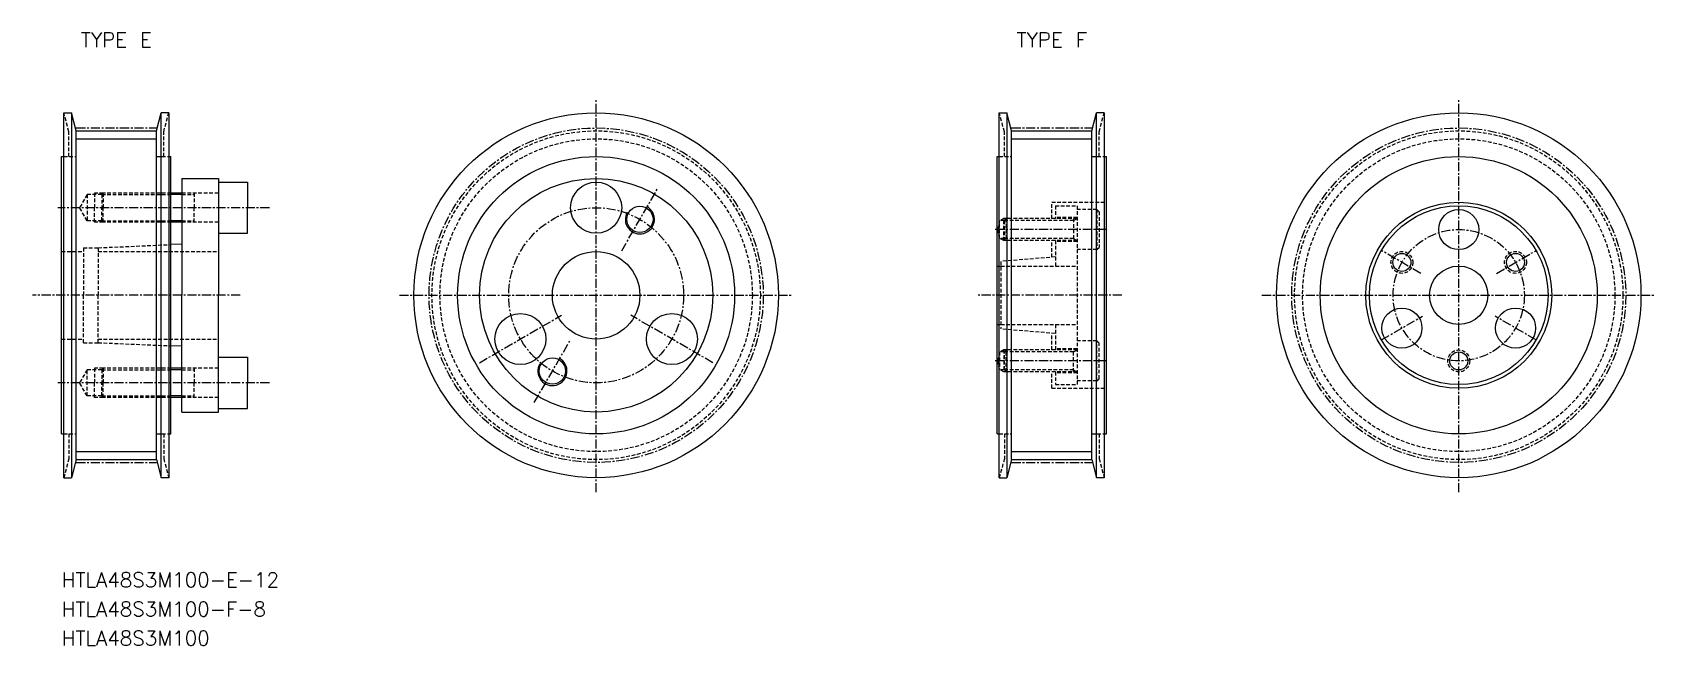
# Model space of a CAD drawing. Extents: x 8507 to 8730, y 2611 to 2695.
import ezdxf
from ezdxf.enums import TextEntityAlignment as Align

# ---------------------------------------------------------------- set-up
doc = ezdxf.new("R2010")
doc.units = 0
doc.linetypes.add('CENTER', pattern=[2, 1.25, -0.25, 0.25, -0.25])
doc.linetypes.add('DASHED', pattern=[0.75, 0.5, -0.25])
doc.layers.get('0').update_dxf_attribs({"linetype": 'CONTINUOUS'})
doc.layers.add('CENTER', color=1, linetype='CENTER')
doc.styles.add('MISUMI', font='txt.shx')

msp = doc.modelspace()

# ---------------------------------------------------------------- linework, layer by layer
at = {"color": 7, "linetype": 'CONTINUOUS'}
for p, q in [((8511.71, 2684.19), (8512.75, 2684.19)), ((8511.71, 2634.19), (8511.71, 2684.19)), ((8513.41, 2681.73), (8512.75, 2684.19)), ((8512.75, 2684.19), (8512.75, 2634.19)), ((8524.41, 2681.73), (8525.07, 2684.19)), ((8526.1, 2684.19), (8525.07, 2684.19)), ((8525.07, 2634.19), (8525.07, 2684.19)), ((8526.1, 2684.19), (8526.1, 2634.19)), ((8640.05, 2684.19), (8641.08, 2684.19)), ((8640.05, 2634.19), (8640.05, 2684.19)), ((8641.74, 2681.73), (8641.08, 2684.19)), ((8641.08, 2684.19), (8641.08, 2634.19)), ((8652.74, 2681.73), (8653.4, 2684.19)), ((8654.44, 2684.19), (8653.4, 2684.19)), ((8653.4, 2634.19), (8653.4, 2684.19)), ((8654.44, 2684.19), (8654.44, 2634.19)), ((8513.41, 2681.73), (8524.41, 2681.73)), ((8513.41, 2636.66), (8513.41, 2681.73)), ((8524.41, 2636.66), (8524.41, 2681.73)), ((8641.74, 2681.73), (8652.74, 2681.73)), ((8641.74, 2636.66), (8641.74, 2681.73)), ((8652.74, 2636.66), (8652.74, 2681.73)), ((8511.41, 2640.19), (8511.41, 2678.19)), ((8511.41, 2678.19), (8511.71, 2678.19)), ((8526.1, 2678.19), (8526.41, 2678.19)), ((8526.41, 2640.19), (8526.41, 2678.19)), ((8639.74, 2640.19), (8639.74, 2678.19)), ((8639.74, 2678.19), (8640.05, 2678.19)), ((8654.44, 2678.19), (8654.74, 2678.19)), ((8654.74, 2640.19), (8654.74, 2678.19)), ((8527.91, 2675.19), (8527.91, 2673.19)), ((8527.91, 2675.19), (8532.91, 2675.19)), ((8532.91, 2675.19), (8532.91, 2674.69)), ((8532.91, 2674.69), (8532.91, 2667.69)), ((8532.91, 2674.69), (8536.91, 2674.69)), ((8536.91, 2674.69), (8536.91, 2671.19)), ((8527.91, 2673.19), (8526.41, 2673.19)), ((8527.91, 2673.19), (8527.91, 2669.19)), ((8536.91, 2667.69), (8536.91, 2671.19)), ((8527.91, 2669.19), (8526.41, 2669.19)), ((8527.91, 2669.19), (8527.91, 2666.19)), ((8532.91, 2667.69), (8532.91, 2659.19)), ((8532.91, 2667.69), (8536.91, 2667.69)), ((8527.91, 2666.19), (8526.41, 2666.13)), ((8527.91, 2666.19), (8527.91, 2659.19)), ((8527.91, 2652.19), (8527.91, 2659.19)), ((8532.91, 2650.69), (8532.91, 2659.19)), ((8527.91, 2652.19), (8526.41, 2652.26)), ((8527.91, 2649.19), (8527.91, 2652.19)), ((8532.91, 2643.69), (8532.91, 2650.69)), ((8532.91, 2650.69), (8536.91, 2650.69)), ((8536.91, 2650.69), (8536.91, 2647.19)), ((8527.91, 2649.19), (8526.41, 2649.19)), ((8527.91, 2645.19), (8527.91, 2649.19)), ((8536.91, 2643.69), (8536.91, 2647.19)), ((8527.91, 2645.19), (8526.41, 2645.19)), ((8527.91, 2643.19), (8527.91, 2645.19)), ((8527.91, 2643.19), (8532.91, 2643.19)), ((8532.91, 2643.69), (8536.91, 2643.69)), ((8532.91, 2643.19), (8532.91, 2643.69)), ((8511.41, 2640.19), (8511.71, 2640.19)), ((8526.1, 2640.19), (8526.41, 2640.19)), ((8639.74, 2640.19), (8640.05, 2640.19)), ((8654.44, 2640.19), (8654.74, 2640.19)), ((8513.41, 2636.66), (8512.75, 2634.19)), ((8513.41, 2636.66), (8524.41, 2636.66)), ((8524.41, 2636.66), (8525.07, 2634.19)), ((8641.74, 2636.66), (8641.08, 2634.19)), ((8641.74, 2636.66), (8652.74, 2636.66)), ((8652.74, 2636.66), (8653.4, 2634.19)), ((8511.71, 2634.19), (8512.75, 2634.19)), ((8526.1, 2634.19), (8525.07, 2634.19)), ((8640.05, 2634.19), (8641.08, 2634.19)), ((8654.44, 2634.19), (8653.4, 2634.19))]:
    msp.add_line(p, q, dxfattribs=at)
at = {"color": 3, "linetype": 'DASHED'}
for p, q in [((8512.41, 2681.6), (8511.71, 2684.19)), ((8525.41, 2681.6), (8526.1, 2684.19)), ((8640.74, 2681.6), (8640.05, 2684.19)), ((8653.74, 2681.6), (8654.44, 2684.19)), ((8512.41, 2678.19), (8512.41, 2681.6)), ((8525.41, 2678.19), (8525.41, 2681.6)), ((8640.74, 2678.19), (8640.74, 2681.6)), ((8653.74, 2678.19), (8653.74, 2681.6)), ((8511.71, 2678.19), (8513.41, 2678.19)), ((8524.41, 2678.19), (8526.1, 2678.19)), ((8640.05, 2678.19), (8641.74, 2678.19)), ((8652.74, 2678.19), (8654.44, 2678.19)), ((8514.91, 2672.99), (8513.87, 2671.19)), ((8516.91, 2672.99), (8514.91, 2672.99)), ((8514.91, 2672.99), (8514.91, 2669.39)), ((8517.11, 2673.19), (8515.91, 2673.19)), ((8515.91, 2673.19), (8515.91, 2671.19)), ((8517.11, 2673.19), (8516.91, 2672.99)), ((8516.91, 2672.99), (8526.41, 2672.99)), ((8516.91, 2672.99), (8516.91, 2671.19)), ((8526.41, 2673.19), (8517.11, 2673.19)), ((8517.11, 2673.19), (8517.11, 2671.19)), ((8532.91, 2673.19), (8527.91, 2673.19)), ((8527.91, 2672.99), (8529.57, 2672.99)), ((8529.57, 2673.19), (8529.57, 2671.19)), ((8514.91, 2669.39), (8513.87, 2671.19)), ((8515.91, 2669.19), (8515.91, 2671.19)), ((8516.91, 2669.39), (8516.91, 2671.19)), ((8517.11, 2669.19), (8517.11, 2671.19)), ((8529.57, 2669.19), (8529.57, 2671.19)), ((8647.24, 2671.94), (8654.74, 2671.94)), ((8647.24, 2669.69), (8647.24, 2671.94)), ((8647.74, 2671.44), (8650.74, 2671.44)), ((8647.74, 2671.44), (8647.74, 2669.69)), ((8650.74, 2669.84), (8647.74, 2669.84)), ((8650.74, 2671.44), (8650.74, 2646.94)), ((8653.44, 2670.94), (8650.74, 2670.94)), ((8653.44, 2670.94), (8653.44, 2665.44)), ((8653.44, 2670.94), (8653.74, 2670.64)), ((8653.74, 2670.64), (8653.74, 2665.74)), ((8516.91, 2669.39), (8514.91, 2669.39)), ((8517.11, 2669.19), (8515.91, 2669.19)), ((8516.91, 2669.39), (8526.41, 2669.39)), ((8517.11, 2669.19), (8516.91, 2669.39)), ((8526.41, 2669.19), (8517.11, 2669.19)), ((8527.91, 2669.39), (8529.57, 2669.39)), ((8532.91, 2669.19), (8527.91, 2669.19)), ((8640.08, 2669.42), (8639.83, 2668.19)), ((8640.08, 2666.96), (8639.83, 2668.19)), ((8639.85, 2668.19), (8639.85, 2668.19)), ((8640.74, 2669.42), (8640.08, 2669.42)), ((8640.08, 2666.96), (8640.08, 2669.42)), ((8640.67, 2669.69), (8640.2, 2669.42)), ((8641.01, 2669.69), (8640.67, 2669.69)), ((8640.67, 2666.69), (8640.67, 2669.69)), ((8640.74, 2669.42), (8641.01, 2669.69)), ((8650.24, 2669.42), (8640.74, 2669.42)), ((8640.74, 2669.42), (8640.74, 2666.96)), ((8650.74, 2669.69), (8641.01, 2669.69)), ((8641.01, 2669.69), (8641.01, 2666.69)), ((8650.24, 2669.69), (8650.24, 2666.69)), ((8650.24, 2669.42), (8650.71, 2669.69)), ((8514.41, 2665.69), (8514.41, 2659.19)), ((8514.41, 2665.69), (8516.41, 2665.69)), ((8516.41, 2665.69), (8526.41, 2666.13)), ((8516.41, 2665.69), (8516.41, 2659.19)), ((8640.07, 2666.99), (8640.07, 2666.99)), ((8640.74, 2666.96), (8640.08, 2666.96)), ((8640.66, 2666.69), (8640.19, 2666.96)), ((8641.01, 2666.69), (8640.66, 2666.69)), ((8650.24, 2666.96), (8640.74, 2666.96)), ((8641.01, 2666.69), (8640.74, 2666.96)), ((8650.74, 2666.69), (8641.01, 2666.69)), ((8647.24, 2664.4), (8647.24, 2666.69)), ((8647.74, 2666.69), (8647.74, 2663.19)), ((8650.74, 2666.54), (8647.74, 2666.54)), ((8650.24, 2666.96), (8650.71, 2666.69)), ((8653.44, 2665.44), (8650.74, 2665.44)), ((8653.44, 2665.44), (8653.74, 2665.74)), ((8511.41, 2665.19), (8514.41, 2665.19)), ((8516.41, 2665.19), (8532.91, 2665.19)), ((8639.74, 2663.19), (8640.24, 2663.19)), ((8647.74, 2664.44), (8640.24, 2663.82)), ((8640.24, 2663.82), (8640.24, 2654.57)), ((8640.24, 2663.19), (8650.74, 2663.19)), ((8514.41, 2652.69), (8514.41, 2659.19)), ((8516.41, 2652.69), (8516.41, 2659.19)), ((8639.74, 2655.19), (8640.24, 2655.19)), ((8640.24, 2655.19), (8650.74, 2655.19)), ((8647.74, 2653.94), (8640.24, 2654.57)), ((8647.74, 2655.19), (8647.74, 2651.69)), ((8511.41, 2653.19), (8514.41, 2653.19)), ((8514.41, 2652.69), (8516.41, 2652.69)), ((8516.41, 2653.19), (8532.91, 2653.19)), ((8516.41, 2652.69), (8526.41, 2652.26)), ((8647.24, 2651.69), (8647.24, 2653.99)), ((8653.44, 2652.94), (8650.74, 2652.94)), ((8653.44, 2647.44), (8653.44, 2652.94)), ((8653.44, 2652.94), (8653.74, 2652.64)), ((8653.74, 2647.74), (8653.74, 2652.64)), ((8640.08, 2651.42), (8639.83, 2650.19)), ((8640.08, 2648.96), (8639.83, 2650.19)), ((8639.85, 2650.19), (8639.85, 2650.19)), ((8640.07, 2651.39), (8640.07, 2651.39)), ((8640.08, 2651.42), (8640.08, 2648.96)), ((8640.74, 2651.42), (8640.08, 2651.42)), ((8640.66, 2651.69), (8640.19, 2651.42)), ((8641.01, 2651.69), (8640.66, 2651.69)), ((8640.67, 2651.69), (8640.67, 2648.69)), ((8641.01, 2651.69), (8640.74, 2651.42)), ((8650.24, 2651.42), (8640.74, 2651.42)), ((8640.74, 2648.96), (8640.74, 2651.42)), ((8650.74, 2651.69), (8641.01, 2651.69)), ((8641.01, 2648.69), (8641.01, 2651.69)), ((8650.74, 2651.84), (8647.74, 2651.84)), ((8650.24, 2648.69), (8650.24, 2651.69)), ((8650.24, 2651.42), (8650.71, 2651.69)), ((8514.91, 2648.99), (8513.87, 2647.19)), ((8516.91, 2648.99), (8514.91, 2648.99)), ((8514.91, 2645.39), (8514.91, 2648.99)), ((8517.11, 2649.19), (8515.91, 2649.19)), ((8515.91, 2649.19), (8515.91, 2647.19)), ((8517.11, 2649.19), (8516.91, 2648.99)), ((8516.91, 2648.99), (8526.41, 2648.99)), ((8516.91, 2648.99), (8516.91, 2647.19)), ((8526.41, 2649.19), (8517.11, 2649.19)), ((8517.11, 2649.19), (8517.11, 2647.19)), ((8532.91, 2649.19), (8527.91, 2649.19)), ((8527.91, 2648.99), (8529.57, 2648.99)), ((8529.57, 2649.19), (8529.57, 2647.19)), ((8640.74, 2648.96), (8640.08, 2648.96)), ((8640.67, 2648.69), (8640.2, 2648.96)), ((8641.01, 2648.69), (8640.67, 2648.69)), ((8650.24, 2648.96), (8640.74, 2648.96)), ((8640.74, 2648.96), (8641.01, 2648.69)), ((8650.74, 2648.69), (8641.01, 2648.69)), ((8647.24, 2646.44), (8647.24, 2648.69)), ((8647.74, 2648.69), (8647.74, 2646.94)), ((8650.74, 2648.54), (8647.74, 2648.54)), ((8650.24, 2648.96), (8650.71, 2648.69)), ((8653.44, 2647.44), (8653.74, 2647.74)), ((8514.91, 2645.39), (8513.87, 2647.19)), ((8516.91, 2645.39), (8514.91, 2645.39)), ((8515.91, 2645.19), (8515.91, 2647.19)), ((8516.91, 2645.39), (8516.91, 2647.19)), ((8516.91, 2645.39), (8526.41, 2645.39)), ((8517.11, 2645.19), (8516.91, 2645.39)), ((8517.11, 2645.19), (8517.11, 2647.19)), ((8527.91, 2645.39), (8529.57, 2645.39)), ((8529.57, 2645.19), (8529.57, 2647.19)), ((8647.24, 2646.44), (8654.74, 2646.44)), ((8647.74, 2646.94), (8650.74, 2646.94)), ((8653.44, 2647.44), (8650.74, 2647.44)), ((8517.11, 2645.19), (8515.91, 2645.19)), ((8526.41, 2645.19), (8517.11, 2645.19)), ((8532.91, 2645.19), (8527.91, 2645.19)), ((8511.71, 2640.19), (8513.41, 2640.19)), ((8512.41, 2640.19), (8512.41, 2636.79)), ((8524.41, 2640.19), (8526.1, 2640.19)), ((8525.41, 2640.19), (8525.41, 2636.79)), ((8640.05, 2640.19), (8641.74, 2640.19)), ((8640.74, 2640.19), (8640.74, 2636.79)), ((8652.74, 2640.19), (8654.44, 2640.19)), ((8653.74, 2640.19), (8653.74, 2636.79)), ((8512.41, 2636.79), (8511.71, 2634.19)), ((8525.41, 2636.79), (8526.1, 2634.19)), ((8640.74, 2636.79), (8640.05, 2634.19)), ((8653.74, 2636.79), (8654.44, 2634.19))]:
    msp.add_line(p, q, dxfattribs=at)
at = {"color": 3, "linetype": 'CONTINUOUS'}
for p, q in [((8513.41, 2680.62), (8524.41, 2680.62)), ((8641.74, 2680.62), (8652.74, 2680.62)), ((8513.41, 2637.77), (8524.41, 2637.77)), ((8641.74, 2637.77), (8652.74, 2637.77))]:
    msp.add_line(p, q, dxfattribs=at)
at = {"color": 3}
for p, q in [((8527.91, 2672.99), (8526.41, 2672.99)), ((8527.91, 2669.39), (8526.41, 2669.39)), ((8527.91, 2648.99), (8526.41, 2648.99)), ((8527.91, 2645.39), (8526.41, 2645.39))]:
    msp.add_line(p, q, dxfattribs=at)
at = {"color": 7, "linetype": 'CONTINUOUS'}
for centre, radius in [((8584.74, 2659.19), 25), ((8703.08, 2659.19), 25), ((8584.74, 2659.19), 19), ((8703.08, 2659.19), 19), ((8584.74, 2659.19), 16), ((8584.74, 2659.19), 16), ((8584.74, 2671.19), 3.5), ((8590.74, 2669.59), 1.8), ((8703.08, 2659.19), 12.75), ((8703.08, 2659.19), 12.25), ((8703.08, 2668.19), 2.75), ((8584.74, 2659.19), 6), ((8695.28, 2663.69), 1.23), ((8703.08, 2659.19), 4), ((8710.87, 2663.69), 1.23), ((8574.35, 2653.19), 3.5), ((8595.13, 2653.19), 3.5), ((8695.28, 2654.69), 2.75), ((8710.87, 2654.69), 2.75), ((8578.74, 2648.8), 1.8), ((8703.08, 2650.19), 1.23)]:
    msp.add_circle(centre, radius, dxfattribs=at)
at = {"color": 3, "linetype": 'DASHED'}
for centre, radius in [((8584.74, 2659.19), 22.53), ((8703.08, 2659.19), 22.53), ((8584.74, 2659.19), 21.43), ((8703.08, 2659.19), 21.43), ((8695.28, 2663.69), 1.5), ((8710.87, 2663.69), 1.5), ((8703.08, 2650.19), 1.5)]:
    msp.add_circle(centre, radius, dxfattribs=at)
at = {"color": 3}
for centre in [(8590.74, 2669.59), (8578.74, 2648.8)]:
    msp.add_arc(centre, 2, 150, 62, dxfattribs=at)
at = {"layer": 'CENTER', "color": 1, "linetype": 'CENTER'}
for p, q in [((8584.74, 2632.19), (8584.74, 2686.19)), ((8703.08, 2632.19), (8703.08, 2686.19)), ((8513.41, 2682.11), (8524.41, 2682.11)), ((8641.74, 2682.11), (8652.74, 2682.11)), ((8588.24, 2665.26), (8593.24, 2673.92)), ((8539.91, 2671.19), (8510.87, 2671.19)), ((8654.74, 2668.19), (8639.39, 2668.19)), ((8697.88, 2662.19), (8692.47, 2665.32)), ((8708.27, 2662.19), (8713.69, 2665.32)), ((8535.91, 2659.19), (8507.41, 2659.19)), ((8557.74, 2659.19), (8611.74, 2659.19)), ((8656.87, 2659.19), (8637.15, 2659.19)), ((8676.08, 2659.19), (8730.08, 2659.19)), ((8568.72, 2649.94), (8579.98, 2656.44)), ((8600.76, 2649.94), (8589.5, 2656.44)), ((8692.47, 2653.07), (8698.1, 2656.32)), ((8713.69, 2653.07), (8708.06, 2656.32)), ((8576.24, 2644.47), (8581.24, 2653.13)), ((8654.74, 2650.19), (8639.39, 2650.19)), ((8539.91, 2647.19), (8510.87, 2647.19)), ((8513.41, 2636.27), (8524.41, 2636.27)), ((8641.74, 2636.27), (8652.74, 2636.27))]:
    msp.add_line(p, q, dxfattribs=at)
for centre, radius in [((8584.74, 2659.19), 22.92), ((8703.08, 2659.19), 22.92), ((8584.74, 2659.19), 12), ((8703.08, 2659.19), 9)]:
    msp.add_circle(centre, radius, dxfattribs=at)

# ---------------------------------------------------------------- texts
at = {"color": 7, "linetype": 'CONTINUOUS', "style": 'MISUMI'}
for s, p in [('TYPE E', (8518.91, 2694.19)), ('TYPE F', (8647.24, 2694.19))]:
    msp.add_text(s, height=2, dxfattribs=at).set_placement(p, align=Align.MIDDLE_CENTER)
for s, p in [('HTLA48S3M100-E-12', (8511.41, 2619.19)), ('HTLA48S3M100-F-8', (8511.41, 2615.19)), ('HTLA48S3M100', (8511.41, 2611.19))]:
    msp.add_text(s, height=2, dxfattribs=at).set_placement(p)

doc.saveas('drawing.dxf')
